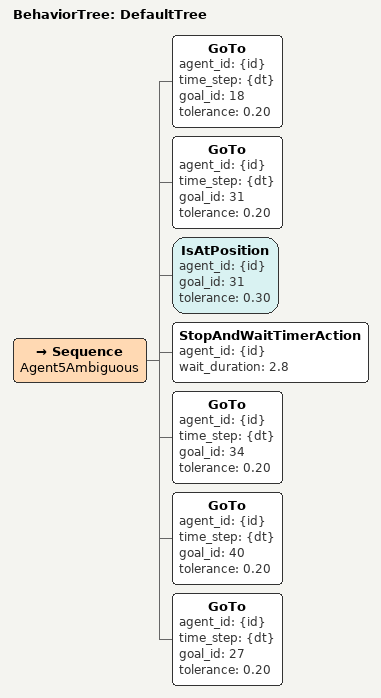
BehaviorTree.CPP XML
<?xml version="1.0" encoding="UTF-8"?>
<root main_tree_to_execute="DefaultTree" BTCPP_format="4">
  <include path="BTRegularNav.xml" />

  <BehaviorTree ID="DefaultTree">
<Sequence name="Agent5Ambiguous">
  <GoTo agent_id="{id}" time_step="{dt}" goal_id="18" tolerance="0.20"/>
  <GoTo agent_id="{id}" time_step="{dt}" goal_id="31" tolerance="0.20"/>
  <IsAtPosition agent_id="{id}" goal_id="31" tolerance="0.30"/>
  <StopAndWaitTimerAction agent_id="{id}" wait_duration="2.8"/>
  <GoTo agent_id="{id}" time_step="{dt}" goal_id="34" tolerance="0.20"/>
  <GoTo agent_id="{id}" time_step="{dt}" goal_id="40" tolerance="0.20"/>
  <GoTo agent_id="{id}" time_step="{dt}" goal_id="27" tolerance="0.20"/>
</Sequence>
  </BehaviorTree>
</root>
